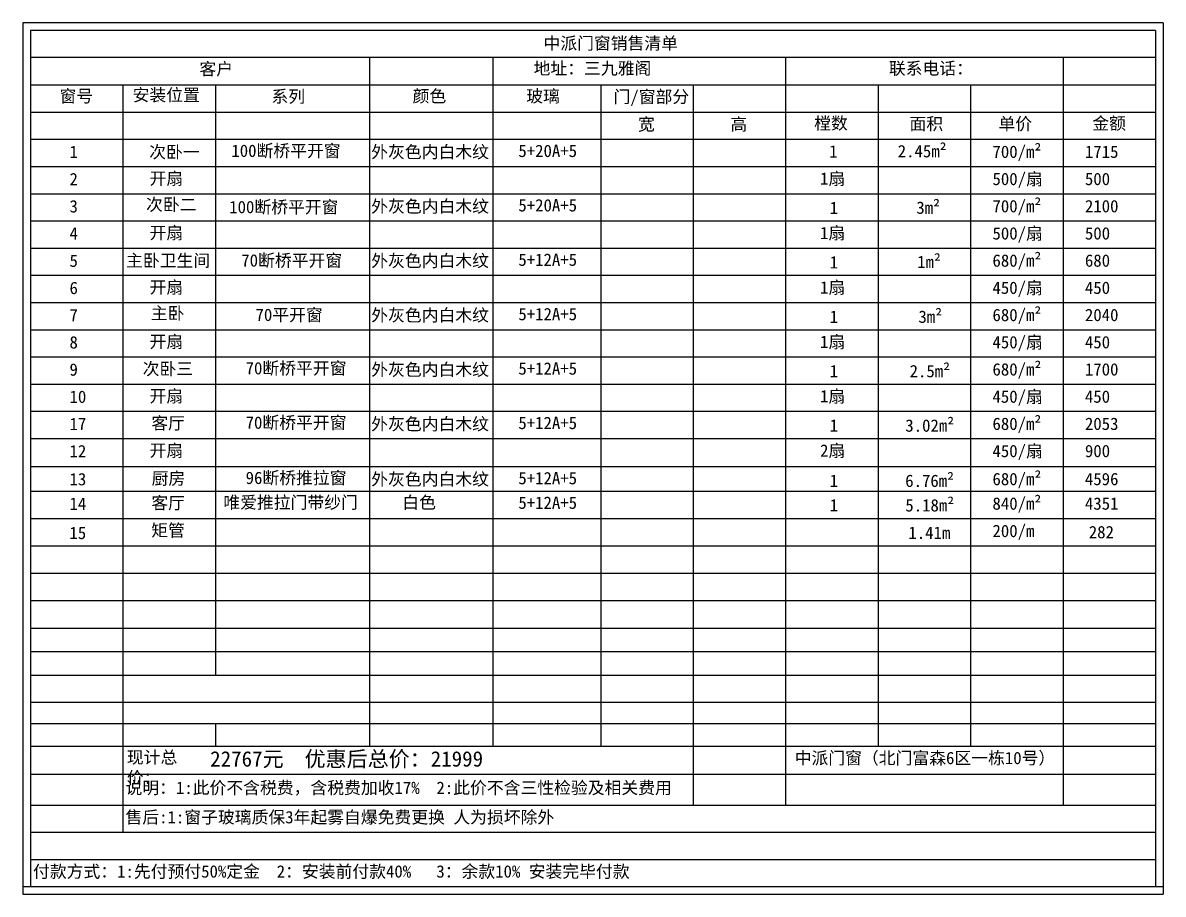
# Model space of a CAD drawing. Header units: inches. Extents: x -138455 to 599497, y -747149 to 13167.
# Drawn here: x 181534 to 188934, y -117628 to -111976 of the extents above; entities that cross this region are included whole.
import ezdxf

# ---------------------------------------------------------------- set-up
doc = ezdxf.new("R2010")
doc.units = ezdxf.units.IN
doc.header["$MEASUREMENT"] = 0
doc.layers.add('0 @ 1', color=7, linetype='Continuous')
doc.styles.add('Annotative', font='arialbd.ttf')

msp = doc.modelspace()

# ---------------------------------------------------------------- linework, layer by layer
for p, q in [((188934.3, -111975.5), (181534.3, -111975.5)), ((181534.3, -111975.5), (181534.3, -117627.9)), ((188884.3, -112025.5), (181584.3, -112025.5)), ((181584.3, -112025.5), (181584.3, -117577.9)), ((188884.3, -112025.5), (188884.3, -117577.9)), ((188934.3, -111975.5), (188934.3, -117627.9)), ((188884.3, -112201.5), (181584.3, -112201.5)), ((183784.3, -112201.5), (183784.3, -113966.2)), ((184584.3, -112201.5), (184584.3, -114495.6)), ((186484.3, -112201.5), (186484.3, -117049.9)), ((188284.3, -112201.5), (188284.3, -113966.2)), ((181584.3, -112378), (188884.3, -112378)), ((182184.3, -112378), (182184.3, -113966.2)), ((182784.3, -112378), (182784.3, -113966.2)), ((185284.3, -112378), (185284.3, -114495.6)), ((185884.3, -112378), (185884.3, -117049.9)), ((187084.3, -112378), (187084.3, -116668.1)), ((187684.3, -112378), (187684.3, -113966.2)), ((181584.3, -112554.4), (188884.3, -112554.4)), ((181584.3, -112730.9), (188884.3, -112730.9)), ((181584.3, -112907.4), (188884.3, -112907.4)), ((181584.3, -113083.9), (188884.3, -113083.9)), ((181584.3, -113260.3), (188884.3, -113260.3)), ((181584.3, -113436.8), (188884.3, -113436.8)), ((181584.3, -113613.3), (188884.3, -113613.3)), ((181584.3, -113789.7), (188884.3, -113789.7)), ((181584.3, -113966.2), (188884.3, -113966.2)), ((182184.3, -113966.2), (182184.3, -114672.1)), ((182784.3, -113966.2), (182784.3, -114495.6)), ((183784.3, -113966.2), (183784.3, -114495.6)), ((187684.3, -113966.2), (187684.3, -116668.1)), ((188284.3, -113966.2), (188284.3, -117049.9)), ((181584.3, -114142.7), (188884.3, -114142.7)), ((181584.3, -114319.2), (188884.3, -114319.2)), ((181584.3, -114495.6), (188884.3, -114495.6)), ((182784.3, -114495.6), (182784.3, -116207.3)), ((183784.3, -114495.6), (183784.3, -116668.1)), ((184584.3, -114495.6), (184584.3, -116668.1)), ((185284.3, -114495.6), (185284.3, -116668.1)), ((181584.3, -114672.1), (188884.3, -114672.1)), ((182184.3, -114672.1), (182184.3, -117225.9)), ((181584.3, -114853.9), (188884.3, -114853.9)), ((181584.3, -115013), (188884.3, -115013)), ((181584.3, -115190.7), (188884.3, -115190.7)), ((181584.3, -115368.3), (188884.3, -115368.3)), ((181584.3, -115546), (188884.3, -115546)), ((181584.3, -115723.6), (188884.3, -115723.6)), ((181584.3, -115901.3), (188884.3, -115901.3)), ((181584.3, -116054.2), (188884.3, -116054.2)), ((181584.3, -116207.3), (188884.3, -116207.3)), ((181584.3, -116382.7), (188884.3, -116382.7)), ((181584.3, -116519.8), (188884.3, -116519.8)), ((182784.3, -116519.8), (182784.3, -116668.1)), ((181584.3, -116668.1), (188884.3, -116668.1)), ((181584.3, -116849), (188884.3, -116849)), ((181584.3, -117049.9), (188884.3, -117049.9)), ((181584.3, -117225.9), (188884.3, -117225.9)), ((181584.3, -117401.9), (188884.3, -117401.9)), ((181534.3, -117577.9), (188934.3, -117577.9)), ((181534.3, -117627.9), (188934.3, -117627.9))]:
    msp.add_line(p, q)

# ---------------------------------------------------------------- texts
at = {"layer": '0 @ 1', "attachment_point": 1, "style": 'Annotative'}
for s, width, heights, insert, char_height in [('{\\fSimSun|b1|i0|c134|p2;中派门窗销售清单}', 1381.442, [0], (184913, -112068.1), 80), ('{\\fSimSun|b1|i0|c134|p2;客户}', 485.592, [0], (182680.6, -112234.8), 80), ('{\\fSimSun|b1|i0|c134|p2;地址：三九雅阁}', 1564.514, [0], (184848.8, -112230.6), 80), ('{\\fSimSun|b1|i0|c134|p2;联系电话：}', 603.897, [0], (187154.4, -112230.8), 80), ('{\\fSimSun|b1|i0|c134|p2;窗号}', 485.592, [0], (181773, -112410.6), 80), ('{\\fSimSun|b1|i0|c134|p2;安装位置}', 485.592, [0], (182246.9, -112403.4), 80), ('{\\fSimSun|b1|i0|c134|p2;系列}', 485.592, [0], (183147.8, -112412.8), 80), ('{\\fSimSun|b1|i0|c134|p2;颜色}', 485.592, [0], (184063.7, -112410.8), 80), ('{\\fSimSun|b1|i0|c134|p2;玻璃}', 485.592, [0], (184801.2, -112410.8), 80), ('{\\fSimSun|b1|i0|c134|p2;门/窗部分}', 603.897, [0], (185367.5, -112414.7), 80), ('{\\fSimSun|b1|i0|c134|p2;宽}', 603.897, [0], (185526, -112593.5), 80), ('{\\fSimSun|b1|i0|c134|p2;高}', 603.897, [0], (186126, -112593.5), 80), ('{\\fSimSun|b1|i0|c134|p2;樘数}', 603.897, [0], (186669.3, -112586.5), 80), ('{\\fSimSun|b1|i0|c134|p2;面积}', 603.897, [0], (187287.8, -112590.3), 80), ('{\\fSimSun|b1|i0|c134|p2;单价}', 603.897, [0], (187865.5, -112590.3), 80), ('{\\fSimSun|b1|i0|c134|p2;金额}', 603.897, [0], (188474.2, -112587.5), 80), ('{\\fSimSun|b1|i0|c134|p2;1}', 485.592, [0], (181837.4, -112772.8), 80), ('\\pi297.46838;{\\fSimSun|b1|i0|c134|p2;次卧一}', 921.091, [0], (182056.9, -112773.4), 80), ('{\\fSimSun|b1|i0|c134|p2;100断桥平开窗}', 921.091, [0], (182887.7, -112765.6), 80), ('{\\fSimSun|b1|i0|c134|p2;外灰色内白木纹}', 840.838, [0], (183795.3, -112772.9), 80), ('{\\fSimSun|b1|i0|c134|p2;5+20A+5}', 753.781, [0], (184750, -112766.2), 80), ('{\\fSimSun|b1|i0|c134|p2;1}', 753.781, [0], (186766.7, -112769.4), 80), ('{\\fSimSun|b1|i0|c134|p2;2.45m²}', 753.781, [0], (187211.6, -112768.1), 80), ('{\\fSimSun|b1|i0|c134|p2;700/m²}', 753.781, [0], (187826.5, -112771.8), 80), ('{\\fSimSun|b1|i0|c134|p2;1715}', 753.781, [0], (188426.5, -112771.8), 80), ('{\\fSimSun|b1|i0|c134|p2;2}', 485.592, [0], (181837.4, -112949.3), 80), ('{\\fSimSun|b1|i0|c134|p2;开扇}', 753.781, [0], (182356.8, -112944.7), 80), ('{\\fSimSun|b1|i0|c134|p2;1扇}', 753.781, [0], (186707.7, -112945.8), 80), ('{\\fSimSun|b1|i0|c134|p2;500/扇}', 753.781, [0], (187826.5, -112948.3), 80), ('{\\fSimSun|b1|i0|c134|p2;500}', 753.781, [0], (188426.5, -112948.3), 80), ('{\\fSimSun|b1|i0|c134|p2;3}', 485.592, [0], (181837.4, -113125.8), 80), ('\\pi297.46838;{\\fSimSun|b1|i0|c134|p2;次卧二}', 921.091, [0], (182036.4, -113113.9), 80), ('{\\fSimSun|b1|i0|c134|p2;100断桥平开窗}', 921.091, [0], (182873.7, -113130.5), 80), ('{\\fSimSun|b1|i0|c134|p2;外灰色内白木纹}', 840.838, [0], (183795.3, -113125.8), 80), ('{\\fSimSun|b1|i0|c134|p2;5+20A+5}', 753.781, [0], (184750, -113119.1), 80), ('{\\fSimSun|b1|i0|c134|p2;1}', 753.781, [0], (186769.9, -113136), 80), ('\\pi306.34104;{\\fSimSun|b1|i0|c134|p2;3m²}', 753.781, [0], (187026.1, -113134.6), 80), ('{\\fSimSun|b1|i0|c134|p2;700/m²}', 753.781, [0], (187826.5, -113124.8), 80), ('{\\fSimSun|b1|i0|c134|p2;2100}', 753.781, [0], (188426.5, -113124.8), 80), ('{\\fSimSun|b1|i0|c134|p2;开扇}', 753.781, [0], (182356.8, -113297.6), 80), ('{\\fSimSun|b1|i0|c134|p2;1扇}', 753.781, [0], (186707.7, -113298.8), 80), ('{\\fSimSun|b1|i0|c134|p2;500/扇}', 753.781, [0], (187826.5, -113301.3), 80), ('{\\fSimSun|b1|i0|c134|p2;4}', 485.592, [0], (181837.4, -113302.3), 80), ('{\\fSimSun|b1|i0|c134|p2;500}', 753.781, [0], (188426.5, -113301.3), 80), ('{\\fSimSun|b1|i0|c134|p2;5}', 485.592, [0], (181837.4, -113478.7), 80), ('\\pi185.82003;{\\fSimSun|b1|i0|c134|p2;主卧卫生间}', 921.091, [0], (182018.7, -113477.5), 80), ('\\pi43.70368;{\\fSimSun|b1|i0|c134|p2;70断桥平开窗}', 753.781, [0], (182908.4, -113476.8), 80), ('{\\fSimSun|b1|i0|c134|p2;外灰色内白木纹}', 840.838, [0], (183795.3, -113478.7), 80), ('{\\fSimSun|b1|i0|c134|p2;5+12A+5}', 753.781, [0], (184750, -113472.1), 80), ('{\\fSimSun|b1|i0|c134|p2;1}', 753.781, [0], (186769.9, -113488.9), 80), ('\\pi308.97841;{\\fSimSun|b1|i0|c134|p2;1m²}', 753.781, [77.3], (187028.9, -113486.6), 80), ('{\\fSimSun|b1|i0|c134|p2;680/m²}', 753.781, [0], (187826.5, -113477.7), 80), ('{\\fSimSun|b1|i0|c134|p2;680}', 753.781, [0], (188426.5, -113477.7), 80), ('{\\fSimSun|b1|i0|c134|p2;6}', 485.592, [0], (181837.4, -113655.2), 80), ('{\\fSimSun|b1|i0|c134|p2;开扇}', 753.781, [0], (182356.8, -113650.6), 80), ('{\\fSimSun|b1|i0|c134|p2;1扇}', 753.781, [0], (186707.7, -113651.7), 80), ('{\\fSimSun|b1|i0|c134|p2;450/扇}', 753.781, [0], (187826.5, -113654.2), 80), ('{\\fSimSun|b1|i0|c134|p2;450}', 753.781, [0], (188426.5, -113654.2), 80), ('\\pi354.17168;{\\fSimSun|b1|i0|c134|p2;主卧}', 921.091, [0], (182011.1, -113818.9), 80), ('{\\fSimSun|b1|i0|c134|p2;7}', 485.592, [0], (181837.4, -113831.7), 80), ('{\\fSimSun|b1|i0|c134|p2;70平开窗}', 753.781, [0], (183044.4, -113829.7), 80), ('{\\fSimSun|b1|i0|c134|p2;外灰色内白木纹}', 840.838, [0], (183795.3, -113831.7), 80), ('{\\fSimSun|b1|i0|c134|p2;5+12A+5}', 753.781, [0], (184750, -113825), 80), ('{\\fSimSun|b1|i0|c134|p2;1}', 753.781, [0], (186769.9, -113841.8), 80), ('\\pi306.34104;{\\fSimSun|b1|i0|c134|p2;3m²}', 753.781, [0], (187039.7, -113842), 80), ('{\\fSimSun|b1|i0|c134|p2;680/m²}', 753.781, [0], (187826.5, -113830.7), 80), ('{\\fSimSun|b1|i0|c134|p2;2040}', 753.781, [0], (188426.5, -113830.7), 80), ('{\\fSimSun|b1|i0|c134|p2;8}', 485.592, [0], (181837.4, -114008.1), 80), ('{\\fSimSun|b1|i0|c134|p2;开扇}', 753.781, [0], (182356.8, -114003.5), 80), ('{\\fSimSun|b1|i0|c134|p2;1扇}', 753.781, [0], (186707.7, -114004.7), 80), ('{\\fSimSun|b1|i0|c134|p2;450/扇}', 753.781, [0], (187826.5, -114007.1), 80), ('{\\fSimSun|b1|i0|c134|p2;450}', 753.781, [0], (188426.5, -114007.1), 80), ('\\pi296.58926;{\\fSimSun|b1|i0|c134|p2;次卧三}', 921.091, [0], (182015.6, -114179.6), 80), ('{\\fSimSun|b1|i0|c134|p2;70断桥平开窗}', 753.781, [0], (182980.3, -114176), 80), ('{\\fSimSun|b1|i0|c134|p2;外灰色内白木纹}', 840.838, [0], (183795.3, -114184.6), 80), ('{\\fSimSun|b1|i0|c134|p2;5+12A+5}', 753.781, [0], (184750, -114177.9), 80), ('\\pi249.19819;{\\fSimSun|b1|i0|c134|p2;2.5m²}', 753.781, [0], (187039.7, -114195), 80), ('{\\fSimSun|b1|i0|c134|p2;680/m²}', 753.781, [0], (187826.5, -114183.6), 80), ('{\\fSimSun|b1|i0|c134|p2;9}', 485.592, [0], (181837.4, -114184.6), 80), ('{\\fSimSun|b1|i0|c134|p2;1}', 753.781, [0], (186769.9, -114194.8), 80), ('{\\fSimSun|b1|i0|c134|p2;1700}', 753.781, [0], (188426.5, -114183.6), 80), ('{\\fSimSun|b1|i0|c134|p2;10}', 485.592, [0], (181837.4, -114361.1), 80), ('{\\fSimSun|b1|i0|c134|p2;开扇}', 753.781, [0], (182356.8, -114356.5), 80), ('{\\fSimSun|b1|i0|c134|p2;1扇}', 753.781, [0], (186707.7, -114357.6), 80), ('{\\fSimSun|b1|i0|c134|p2;450/扇}', 753.781, [0], (187826.5, -114360.1), 80), ('{\\fSimSun|b1|i0|c134|p2;450}', 753.781, [0], (188426.5, -114360.1), 80), ('{\\fSimSun|b1|i0|c134|p2;17}', 485.592, [0], (181837.4, -114537.6), 80), ('\\pi352.63321;{\\fSimSun|b1|i0|c134|p2;客厅}', 921.091, [0], (182015.6, -114532.5), 80), ('{\\fSimSun|b1|i0|c134|p2;70断桥平开窗}', 753.781, [0], (182980.3, -114529), 80), ('{\\fSimSun|b1|i0|c134|p2;外灰色内白木纹}', 840.838, [0], (183795.3, -114537.6), 80), ('{\\fSimSun|b1|i0|c134|p2;5+12A+5}', 753.781, [0], (184750, -114530.9), 80), ('{\\fSimSun|b1|i0|c134|p2;1}', 753.781, [0], (186769.9, -114547.7), 80), ('\\pi221.2861;{\\fSimSun|b1|i0|c134|p2;3.02m²}', 753.781, [0], (187039.7, -114547.9), 80), ('{\\fSimSun|b1|i0|c134|p2;680/m²}', 753.781, [0], (187826.5, -114536.5), 80), ('{\\fSimSun|b1|i0|c134|p2;2053}', 753.781, [0], (188426.5, -114536.5), 80), ('{\\fSimSun|b1|i0|c134|p2;开扇}', 753.781, [0], (182356.8, -114709.4), 80), ('{\\fSimSun|b1|i0|c134|p2;2扇}', 753.781, [0], (186707.7, -114710.5), 80), ('{\\fSimSun|b1|i0|c134|p2;12}', 485.592, [0], (181837.4, -114714), 80), ('{\\fSimSun|b1|i0|c134|p2;450/扇}', 753.781, [0], (187826.5, -114713), 80), ('{\\fSimSun|b1|i0|c134|p2;900}', 753.781, [0], (188426.5, -114713), 80), ('{\\fSimSun|b1|i0|c134|p2;13}', 485.592, [0], (181837.4, -114895.8), 80), ('\\pi354.39146;{\\fSimSun|b1|i0|c134|p2;厨房}', 921.091, [0], (182015.6, -114890.8), 80), ('{\\fSimSun|b1|i0|c134|p2;96断桥推拉窗}', 753.781, [0], (182980.3, -114887.2), 80), ('{\\fSimSun|b1|i0|c134|p2;外灰色内白木纹}', 840.838, [0], (183795.3, -114895.8), 80), ('{\\fSimSun|b1|i0|c134|p2;5+12A+5}', 753.781, [0], (184750, -114889.1), 80), ('{\\fSimSun|b1|i0|c134|p2;1}', 753.781, [0], (186769.9, -114906), 80), ('\\pi220.62676;{\\fSimSun|b1|i0|c134|p2;6.76m²}', 753.781, [0], (187039.7, -114906.2), 80), ('{\\fSimSun|b1|i0|c134|p2;680/m²}', 753.781, [0], (187826.5, -114894.8), 80), ('{\\fSimSun|b1|i0|c134|p2;4596}', 753.781, [0], (188426.5, -114894.8), 80), ('{\\fSimSun|b1|i0|c134|p2;14}', 485.592, [0], (181837.4, -115054.9), 80), ('\\pi352.63321;{\\fSimSun|b1|i0|c134|p2;客厅}', 921.091, [0], (182015.6, -115049.9), 80), ('{\\fSimSun|b1|i0|c134|p2;唯爱推拉门带纱门}', 907.728, [0], (182835.4, -115046.4), 80), ('{\\fSimSun|b1|i0|c134|p2;白色}', 840.838, [0], (183997, -115046.6), 80), ('{\\fSimSun|b1|i0|c134|p2;5+12A+5}', 753.781, [0], (184750, -115048.3), 80), ('{\\fSimSun|b1|i0|c134|p2;1}', 753.781, [0], (186769.9, -115065.1), 80), ('\\pi221.2861;{\\fSimSun|b1|i0|c134|p2;5.18m²}', 753.781, [0], (187039.7, -115065.3), 80), ('{\\fSimSun|b1|i0|c134|p2;840/m²}', 753.781, [0], (187826.5, -115053.9), 80), ('{\\fSimSun|b1|i0|c134|p2;4351}', 753.781, [0], (188426.5, -115053.9), 80), ('\\pi352.19365;{\\fSimSun|b1|i0|c134|p2;矩管}', 921.091, [0], (182015.6, -115227.6), 80), ('{\\fSimSun|b1|i0|c134|p2;15}', 485.592, [0], (181836.7, -115244.5), 80), ('\\pi241.06632;{\\fSimSun|b1|i0|c134|p2;1.41m}', 753.781, [0], (187039.7, -115243), 80), ('{\\fSimSun|b1|i0|c134|p2;200/m}', 753.781, [0], (187826.5, -115231.6), 80), ('{\\fSimSun|b1|i0|c134|p2;282}', 753.781, [0], (188451.6, -115239), 80), ('{\\fSimSun|b1|i0|c134|p2;现计总价：}', 485.592, [0], (182209.4, -116700), 80), ('{\\fSimSun|b1|i0|c134|p2;22767元  优惠后总价：21999}', 2644.65, [0], (182750.2, -116700.3), 100), ('{\\fSimSun|b1|i0|c134|p2;中派门窗（北门富森6区一栋10号）}', 1756.126, [0], (186543, -116704.4), 80), ('{\\fSimSun|b1|i0|c134|p2;说明：1:此价不含税费，含税费加收17%  2:此价不含三性检验及相关费用}', 3920.385, [0], (182200.7, -116897.4), 80), ('{\\fSimSun|b1|i0|c134|p2;售后:1:窗子玻璃质保3年起雾自爆免费更换 人为损坏除外  }', 6510.182, [0], (182200.7, -117088.3), 80), ('{\\fSimSun|b1|i0|c134|p2;付款方式：1:先付预付50%定金  2：安装前付款40%   3：余款10% 安装完毕付款}', 6510.182, [0], (181600.7, -117440.3), 80)]:
    msp.add_mtext_dynamic_manual_height_columns(s, width=width, gutter_width=903.5, heights=heights, dxfattribs=dict(at, insert=insert, char_height=char_height))

doc.saveas('drawing.dxf')
